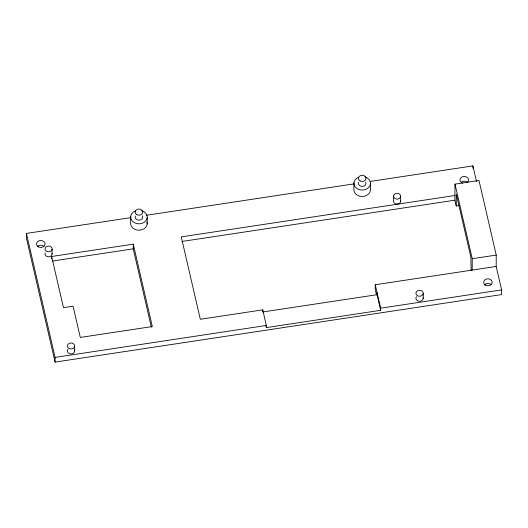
<?xml version="1.0" encoding="UTF-8"?>
<svg xmlns="http://www.w3.org/2000/svg" width="528" height="528" viewBox="0 0 528 528"><rect width="100%" height="100%" fill="white"/><g stroke="black" fill="none" stroke-linecap="round" stroke-linejoin="round"><path stroke-width="0.79" d="M130.713 217.648L26.426 233.416L26.4 238.108L55.084 362.102L501.574 294.584L501.6 289.892L496.181 266.462L496.241 255.083L478.988 180.49L454.978 184.12L454.898 200.191L456.251 206.045L459.452 205.564M51.625 258.826L51.638 256.483L133.254 244.141L152.315 326.542L80.296 337.432L73.069 306.187L63.472 307.639L51.638 256.483M52.081 254.14L52.107 249.163A3.544 2.878 0.3 0 0 47.045 246.345A3.544 2.878 0.3 0 0 46.576 251.315A3.544 2.878 0.3 0 0 52.107 249.163M55.084 362.102L55.103 357.41L26.426 233.416M74.659 351.199L74.686 346.216A3.663 2.977 0.3 0 0 69.445 343.299A3.663 2.977 0.3 0 0 68.963 348.44A3.663 2.977 0.3 0 0 74.686 346.216M130.66 216.553L130.627 222.955A8.303 6.752 0.3 0 0 139.366 230.221A8.303 6.752 0.3 0 0 147.068 222.248M151.364 327.235L133.228 248.833L133.254 244.141M147.187 224.004L147.226 217.609M454.918 195.499L181.262 236.881L200.323 319.282L262.739 309.844L262.726 311.975L377.045 294.69L377.051 292.558M496.181 266.462L375.25 284.75L380.668 308.18L380.655 310.312L266.336 327.598L266.35 325.466L262.739 309.844M353.905 182.794L353.872 189.196A8.303 6.752 0.3 0 0 361.528 196.456A8.303 6.752 0.3 0 0 370.438 190.245L370.471 183.85M375.25 284.75L375.223 289.436L376.484 294.908M393.604 196.007L393.578 200.983A3.544 2.878 0.3 0 0 397.307 204.085A3.544 2.878 0.3 0 0 400.594 200.68M400.64 201.432L400.666 196.456A3.544 2.878 0.3 0 0 395.604 193.631A3.544 2.878 0.3 0 0 395.142 198.607A3.544 2.878 0.3 0 0 400.666 196.456M423.212 298.492L423.238 293.509A3.663 2.977 0.3 0 0 417.998 290.591A3.663 2.977 0.3 0 0 417.516 295.733A3.663 2.977 0.3 0 0 423.238 293.509M456.251 206.045L456.311 194.245L470.857 257.123L471.134 270.389M472.177 270.092L472.237 258.713L454.978 184.12M472.903 168.241L472.916 165.898L370.26 181.421M146.197 215.305L353.965 183.883M52.417 261.05L133.228 248.833M182.054 241.448L454.898 200.191M472.237 258.713L496.241 255.083M55.103 357.41L266.35 325.466M380.668 308.18L501.6 289.892M472.916 165.898L476.56 181.639M377.045 294.69L380.655 310.312M265.795 325.255L266.336 327.598M484.354 284.988A4.277 3.478 0.3 0 1 491.126 284.698M461.432 181.995A4.277 3.478 0.3 0 1 467.458 182.378M37.237 246.701A4.277 3.478 0.3 0 1 44.009 246.411M423.159 297.713A3.663 2.977 0.3 0 1 418.81 301.171A3.663 2.977 0.3 0 1 416.533 296.571M462.825 183.216A4.277 3.478 0.3 0 1 460.515 178.233A4.277 3.478 0.3 0 1 466.95 177.256A4.277 3.478 0.3 0 1 467.029 182.582M74.309 349.681A3.663 2.977 0.3 0 1 70.726 353.932A3.663 2.977 0.3 0 1 67.98 349.279M52.028 253.394A3.544 2.878 0.3 0 1 48.279 256.786A3.544 2.878 0.3 0 1 45.21 252.958M365.6 181.995A3.788 3.076 0.3 0 1 362.399 186.397A3.788 3.076 0.3 0 1 358.618 182.299M364.94 176.953A8.303 6.752 0.3 0 1 369.046 187.143A8.303 6.752 0.3 0 1 355.892 187.711A8.303 6.752 0.3 0 1 358.591 177.23M142.355 215.754A3.788 3.076 0.3 0 1 139.148 220.156A3.788 3.076 0.3 0 1 135.373 216.058M141.695 210.712A8.303 6.752 0.3 0 1 145.801 220.902A8.303 6.752 0.3 0 1 132.64 221.47A8.303 6.752 0.3 0 1 135.346 210.989M485.496 285.127A4.277 3.478 0.3 0 0 492.169 282.533A4.277 3.478 0.3 0 0 486.057 279.127A4.277 3.478 0.3 0 0 485.496 285.127M38.379 246.84A4.277 3.478 0.3 0 0 45.052 244.246A4.277 3.478 0.3 0 0 38.94 240.841A4.277 3.478 0.3 0 0 38.379 246.84M360.076 180.886A3.788 3.076 0.3 0 0 365.99 178.583A3.788 3.076 0.3 0 0 360.578 175.567A3.788 3.076 0.3 0 0 360.076 180.886M136.831 214.645A3.788 3.076 0.3 0 0 142.745 212.342A3.788 3.076 0.3 0 0 137.326 209.326A3.788 3.076 0.3 0 0 136.831 214.645"/></g></svg>
